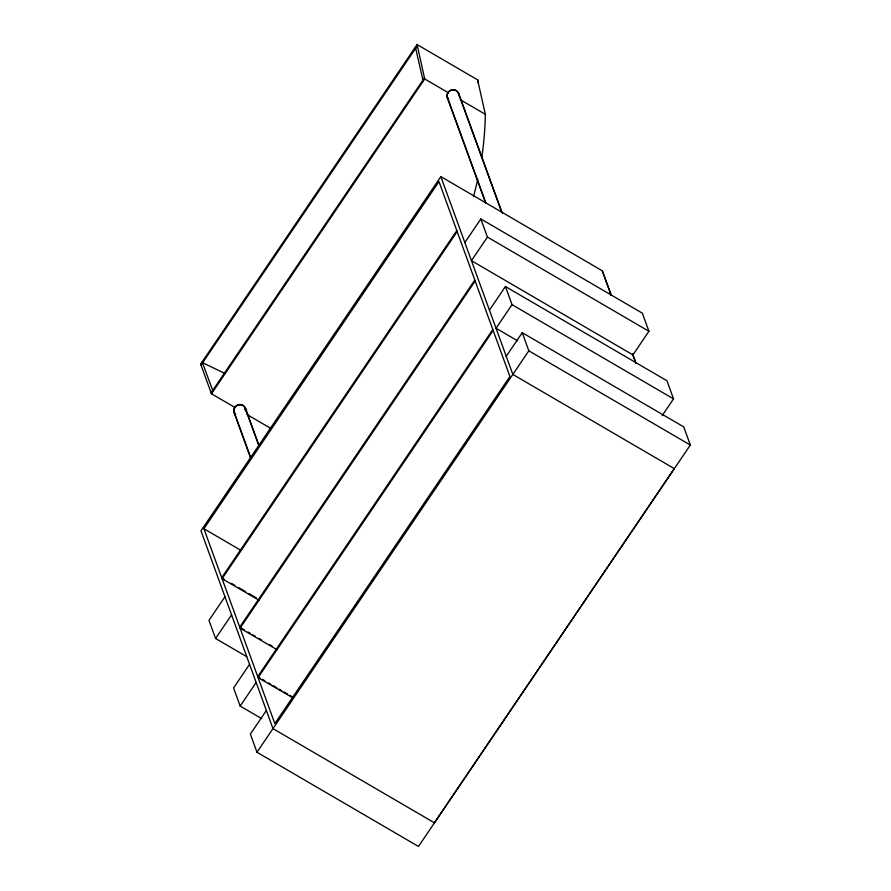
<?xml version="1.0" encoding="UTF-8"?>
<svg xmlns="http://www.w3.org/2000/svg" width="891" height="891" viewBox="0 0 891 891"><rect width="100%" height="100%" fill="white"/><g stroke="black" fill="none" stroke-linecap="round" stroke-linejoin="round"><path stroke-width="1.34" d="M211.111 392.797L424.461 77.873M235.213 407.632L211.468 393.789L200.675 364.107L417.088 44.55L477.621 79.867L485.328 114.26A362.002 337.734 -20 0 1 481.63 158.297M417.088 44.55L424.695 78.943L211.468 393.789L212.704 390.425L213.027 391.294M602.338 270.819L611.337 295.545L602.249 270.775L440.845 176.607L200.965 530.802L272.969 728.626L434.463 822.838M203.905 528.742L438.985 181.63L509.908 376.492L274.829 723.592L203.905 528.742L240.96 550.36M456.805 230.591L221.725 577.702L224.109 579.094M457.161 231.582L222.082 578.693L259.136 600.311M224.966 596.736L208.973 620.348L215.577 638.491L246.673 656.634M464.846 242.552L480.828 218.941L642.322 313.153L648.926 331.285L632.933 354.896L471.439 260.684L487.433 237.073L480.828 218.941M215.577 638.491L231.56 614.879M474.803 280.052L239.724 627.153L244.502 629.948M475.159 281.044L240.08 628.144L277.134 649.762M249.569 664.33L233.576 687.941L240.169 706.073L261.709 718.636M489.437 310.135L505.431 286.523L666.925 380.735L673.529 398.878L662.102 415.741M492.801 329.503L257.722 676.614L260.116 678.006M493.157 330.494L258.089 677.606L292.749 697.82M240.169 706.073L256.163 682.461M505.431 286.523L512.035 304.655L496.042 328.267L517.571 340.83M266.364 710.483L250.371 734.106L256.976 752.238L418.469 846.45L690.325 445.032L683.731 426.9L522.237 332.688L506.244 356.3M256.976 752.238L528.831 350.82L522.237 332.688M434.385 822.794L674.253 468.599M417.367 45.775L201.032 365.098L202.435 362.637L213.072 391.427M200.675 364.107L202.636 362.726L224.376 373.229M244.836 409.058L246.651 410.105M424.695 78.943L448.429 92.798M460.302 99.714L485.227 114.26M487.433 237.073L648.926 331.285M512.035 304.655L673.529 398.878M528.831 350.82L690.325 445.032M674.331 468.644L512.837 374.432L440.845 176.607M247.074 414.56L270.819 428.404M231.281 583.282L234.868 585.376M238.454 587.47L245.626 591.646M249.213 593.74L256.385 597.928M248.088 632.042L250.482 633.434M252.877 634.826L255.26 636.219M258.847 638.312L261.241 639.705M269.605 644.594L272 645.986M262.5 679.399L264.894 680.802M268.481 682.885L270.875 684.288M273.259 685.68L276.845 687.774M279.239 689.166L281.634 690.558M284.017 691.951L287.604 694.044M289.998 695.437L292.393 696.84M632.655 354.117L635.962 363.227L632.565 354.072M458.631 93.254L502.324 213.283M458.408 93.332L501.622 212.069M447.482 97.509L485.951 203.193M447.249 97.598L485.718 203.282M415.384 47.078L423.203 81.159M245.415 408.089L259.181 445.923M245.181 408.178L258.958 446.012M234.255 412.355L250.883 458.019M234.032 412.433L250.649 458.108M202.279 361.746L202.636 362.726M477.732 179.291A362.002 337.734 -20 0 1 473.433 196.655M477.721 79.867A362.002 337.734 -20 0 1 477.665 82.596M235.703 414.716A6.092 5.68 -20 0 1 234.6 407.443A6.092 5.68 -20 0 1 242.04 404.87A6.092 5.68 -20 0 1 245.615 411.297M235.569 414.282A5.847 5.457 -20 0 1 237.953 405.104A5.847 5.457 -20 0 1 245.448 410.874M448.619 99.603A6.092 5.68 -20 0 1 450.902 90.125A6.092 5.68 -20 0 1 458.965 95.649M448.507 99.157A5.847 5.457 -20 0 1 451.18 90.258A5.847 5.457 -20 0 1 458.731 95.638"/></g></svg>
